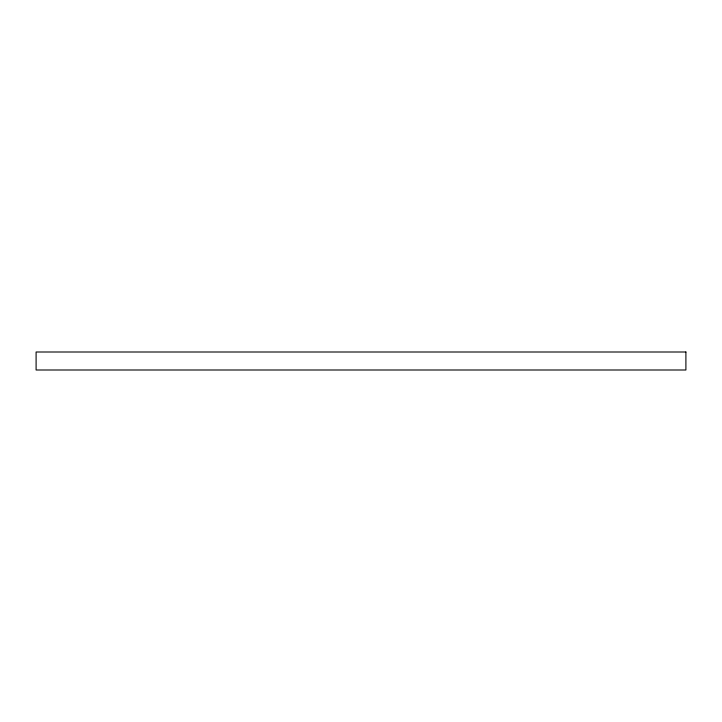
<?xml version="1.0" encoding="UTF-8"?>
<svg xmlns="http://www.w3.org/2000/svg" width="722" height="722" viewBox="0 0 722 722"><rect width="100%" height="100%" fill="white"/><g stroke="black" fill="none" stroke-linecap="round" stroke-linejoin="round"><path stroke-width="1.08" d="M685.9 352.002L36.1 352.002L36.1 369.998L685.9 369.998L685.9 352.002"/></g></svg>
